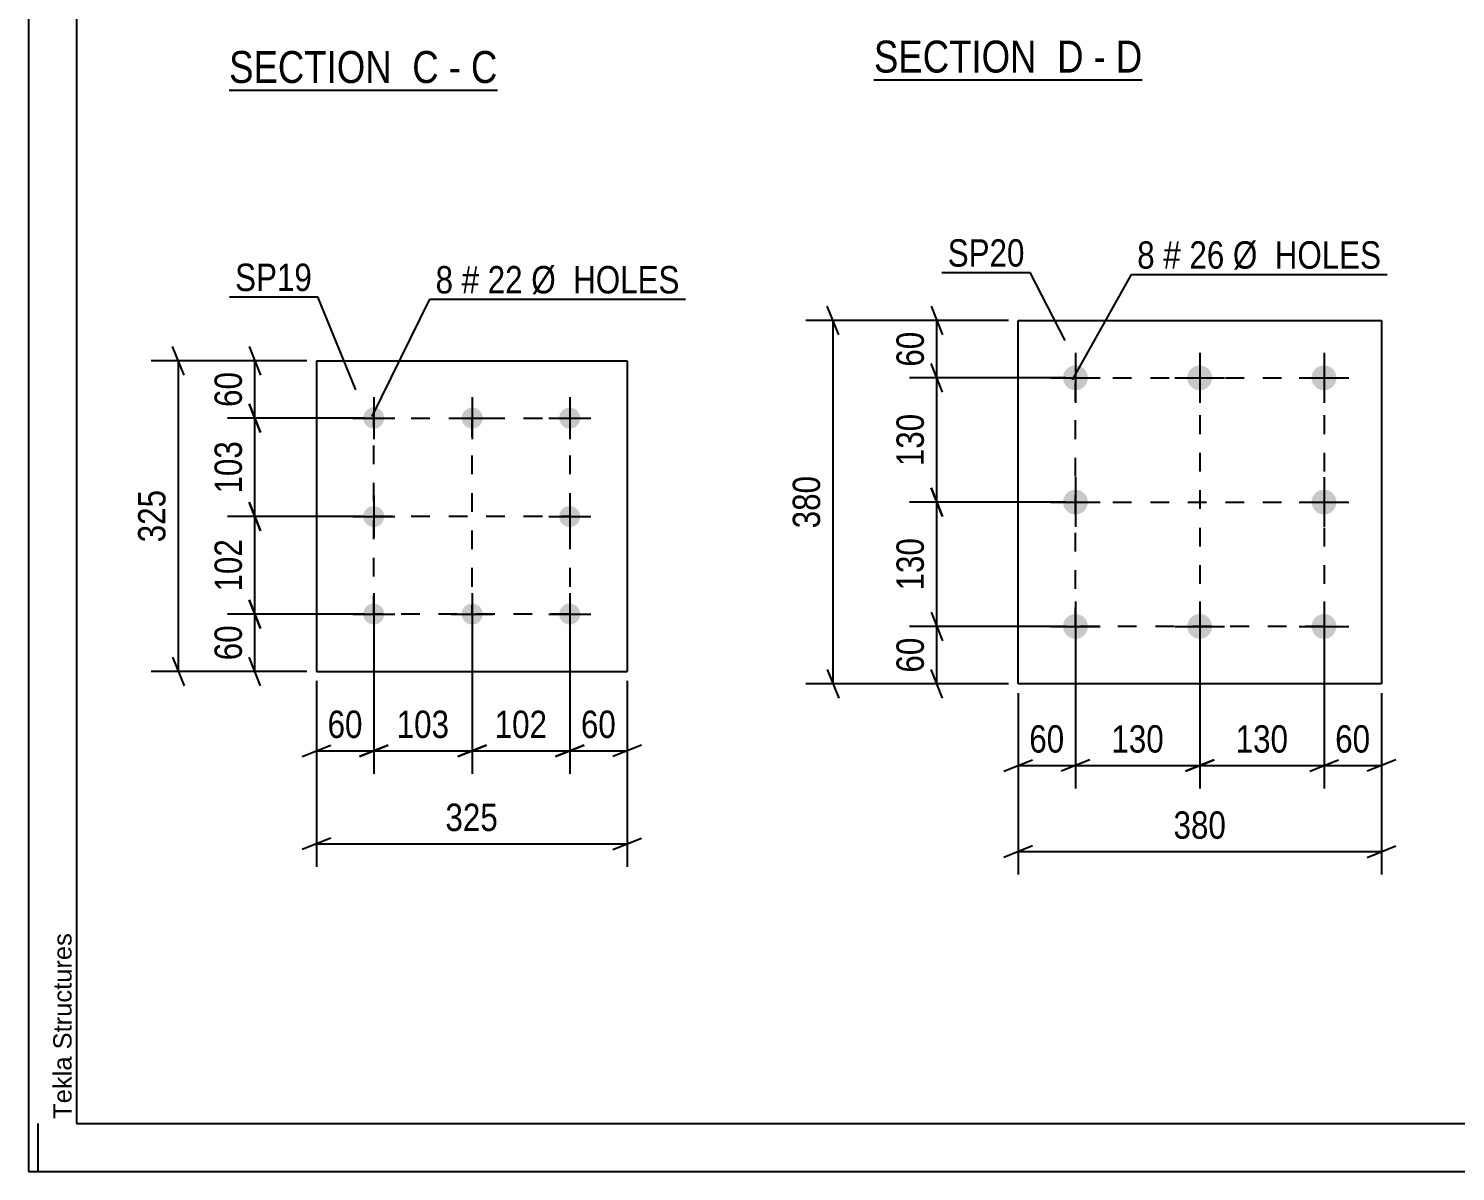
# Model space of a CAD drawing. Header units: millimetres. Extents: x 0 to 841, y 0 to 594.
# Drawn here: x 0 to 149.3, y 0 to 119.5 of the extents above; entities that cross this region are included whole.
import ezdxf

# ---------------------------------------------------------------- set-up
doc = ezdxf.new("R2010")
doc.units = ezdxf.units.MM
doc.linetypes.add('DXK_LINE_DOT2', pattern=[3.9198, 1.9599, -1.9599])
doc.styles.add('Arial', font='ARIAL.TTF', dxfattribs={"height": 0.2})
doc.styles.add('Arial Narrow', font='ARIALN.TTF', dxfattribs={"height": 0.2})

# ---------------------------------------------------------------- blocks, each defined once
blk = doc.blocks.new('Unknown-317311778-1113')
at = {"color": 5, "linetype": 'Continuous'}
for p, q in [((0, 594), (0, 0)), ((5, 589), (5, 5)), ((1, 0), (1, 5)), ((5, 5), (836, 5)), ((0, 0), (841, 0))]:
    blk.add_line(p, q, dxfattribs=at)
at = {"color": 174, "linetype": 'Continuous', "style": 'Arial'}
blk.add_text('Tekla Structures', height=1.9102, rotation=90, dxfattribs=at).set_placement((4.5, 5.5))
blk = doc.blocks.new('Unknown-317311778-46 - 4762')
at = {"color": 6, "linetype": 'Continuous'}
blk.add_line((20.98, 113.1), (49.05, 113.1), dxfattribs=at)
at = {"color": 0, "linetype": 'Continuous'}
for points in [[(39.09, 113.85), (39.09, 117.35), (20.98, 117.35), (20.98, 113.85)], [(42.9, 113.85), (42.9, 117.35), (40.14, 117.35), (40.14, 113.85)], [(45.23, 113.85), (45.23, 117.35), (43.95, 117.35), (43.95, 113.85)], [(49.05, 113.85), (49.05, 117.35), (46.28, 117.35), (46.28, 113.85)]]:
    blk.add_wipeout(points, dxfattribs=at)
at = {"color": 7, "linetype": 'Continuous', "style": 'Arial Narrow'}
for s, p in [('SECTION ', (20.98, 113.85)), ('C', (40.14, 113.85)), ('C', (46.28, 113.85)), ('-', (43.95, 113.85))]:
    blk.add_text(s, height=3.34, dxfattribs=at).set_placement(p)
blk = doc.blocks.new('Unknown-317311778-47 - 5024')
at = {"color": 6, "linetype": 'Continuous'}
blk.add_line((88.43, 114.19), (116.5, 114.19), dxfattribs=at)
at = {"color": 0, "linetype": 'Continuous'}
for points in [[(106.54, 114.94), (106.54, 118.44), (88.43, 118.44), (88.43, 114.94)], [(110.36, 114.94), (110.36, 118.44), (107.59, 118.44), (107.59, 114.94)], [(112.68, 114.94), (112.68, 118.44), (111.41, 118.44), (111.41, 114.94)], [(116.5, 114.94), (116.5, 118.44), (113.73, 118.44), (113.73, 114.94)]]:
    blk.add_wipeout(points, dxfattribs=at)
at = {"color": 7, "linetype": 'Continuous', "style": 'Arial Narrow'}
for s, p in [('SECTION ', (88.43, 114.94)), ('D', (107.59, 114.94)), ('D', (113.73, 114.94)), ('-', (111.41, 114.94))]:
    blk.add_text(s, height=3.34, dxfattribs=at).set_placement(p)
blk = doc.blocks.new('Bolt-317311778-6414 - 6375')
at = {"linetype": 'Continuous'}
for points in [[(36.11, 79.9, -1), (36.11, 77.7, -1)], [(46.41, 79.9, -1), (46.41, 77.7, -1)], [(56.61, 79.9, -1), (56.61, 77.7, -1)], [(36.11, 69.6, -1), (36.11, 67.4, -1)], [(56.61, 69.6, -1), (56.61, 67.4, -1)], [(36.11, 59.4, -1), (36.11, 57.2, -1)], [(46.41, 59.4, -1), (46.41, 57.2, -1)], [(56.61, 59.4, -1), (56.61, 57.2, -1)]]:
    blk.add_hatch(color=1, dxfattribs=at).paths.add_polyline_path(points)
at = {"color": 1, "linetype": 'Continuous'}
for p, q in [((36.11, 81), (36.11, 76.6)), ((46.41, 81), (46.41, 76.6)), ((56.61, 81), (56.61, 76.6)), ((33.91, 78.8), (38.31, 78.8)), ((44.21, 78.8), (48.61, 78.8)), ((54.41, 78.8), (58.81, 78.8)), ((36.11, 70.7), (36.11, 66.3)), ((56.61, 70.7), (56.61, 66.3)), ((33.91, 68.5), (38.31, 68.5)), ((54.41, 68.5), (58.81, 68.5)), ((36.11, 60.5), (36.11, 56.1)), ((46.41, 60.5), (46.41, 56.1)), ((56.61, 60.5), (56.61, 56.1)), ((33.91, 58.3), (38.31, 58.3)), ((44.21, 58.3), (48.61, 58.3)), ((54.41, 58.3), (58.81, 58.3))]:
    blk.add_line(p, q, dxfattribs=at)
blk = doc.blocks.new('Part-317311778-6381 - 6375')
at = {"color": 2, "linetype": 'Continuous'}
for p, q in [((30.11, 84.8), (30.11, 52.3)), ((30.11, 84.8), (62.61, 84.8)), ((62.61, 84.8), (62.61, 52.3)), ((30.11, 52.3), (62.61, 52.3))]:
    blk.add_line(p, q, dxfattribs=at)
blk = doc.blocks.new('Part-317311778-6741 - 6735')
at = {"color": 2, "linetype": 'Continuous'}
for p, q in [((103.51, 51.01), (103.51, 89.01)), ((103.51, 89.01), (141.51, 89.01)), ((141.51, 89.01), (141.51, 51.01)), ((141.51, 51.01), (103.51, 51.01))]:
    blk.add_line(p, q, dxfattribs=at)
blk = doc.blocks.new('Bolt-317311778-6774 - 6735')
at = {"linetype": 'Continuous'}
for points in [[(109.51, 84.31, -1), (109.51, 81.71, -1)], [(122.51, 84.31, -1), (122.51, 81.71, -1)], [(135.51, 84.31, -1), (135.51, 81.71, -1)], [(109.51, 71.31, -1), (109.51, 68.71, -1)], [(135.51, 71.31, -1), (135.51, 68.71, -1)], [(109.51, 58.31, -1), (109.51, 55.71, -1)], [(122.51, 58.31, -1), (122.51, 55.71, -1)], [(135.51, 58.31, -1), (135.51, 55.71, -1)]]:
    blk.add_hatch(color=1, dxfattribs=at).paths.add_polyline_path(points)
at = {"color": 1, "linetype": 'Continuous'}
for p, q in [((109.51, 85.61), (109.51, 80.41)), ((122.51, 85.61), (122.51, 80.41)), ((135.51, 85.61), (135.51, 80.41)), ((106.91, 83.01), (112.11, 83.01)), ((119.91, 83.01), (125.11, 83.01)), ((132.91, 83.01), (138.11, 83.01)), ((109.51, 72.61), (109.51, 67.41)), ((135.51, 72.61), (135.51, 67.41)), ((106.91, 70.01), (112.11, 70.01)), ((132.91, 70.01), (138.11, 70.01)), ((109.51, 59.61), (109.51, 54.41)), ((122.51, 59.61), (122.51, 54.41)), ((135.51, 59.61), (135.51, 54.41)), ((106.91, 57.01), (112.11, 57.01)), ((119.91, 57.01), (125.11, 57.01)), ((132.91, 57.01), (138.11, 57.01))]:
    blk.add_line(p, q, dxfattribs=at)
blk = doc.blocks.new('Rectangle-317311778-6501 - 6375')
at = {"color": 1, "linetype": 'DXK_LINE_DOT2'}
blk.add_lwpolyline([(36.11, 78.8), (56.61, 78.8), (56.61, 58.3), (36.11, 58.3), (36.11, 78.8)], close=True, dxfattribs=at)
blk = doc.blocks.new('Rectangle-317311778-6861 - 6735')
at = {"color": 1, "linetype": 'DXK_LINE_DOT2'}
blk.add_lwpolyline([(109.51, 83.01), (135.51, 83.01), (135.51, 57.01), (109.51, 57.01), (109.51, 83.01)], close=True, dxfattribs=at)
blk = doc.blocks.new('Line-317311778-6487 - 6375')
at = {"color": 1, "linetype": 'DXK_LINE_DOT2'}
blk.add_line((36.11, 68.55), (56.61, 68.55), dxfattribs=at)
blk = doc.blocks.new('Line-317311778-6847 - 6735')
at = {"color": 1, "linetype": 'DXK_LINE_DOT2'}
blk.add_line((109.51, 70.01), (135.51, 70.01), dxfattribs=at)
blk = doc.blocks.new('Line-317311778-6494 - 6375')
at = {"color": 1, "linetype": 'DXK_LINE_DOT2'}
blk.add_line((46.36, 78.8), (46.36, 58.3), dxfattribs=at)
blk = doc.blocks.new('Line-317311778-6854 - 6735')
at = {"color": 1, "linetype": 'DXK_LINE_DOT2'}
blk.add_line((122.51, 83.01), (122.51, 57.01), dxfattribs=at)
blk = doc.blocks.new('StraightDimension-317311778-9327 - 6375')
at = {"color": 7, "linetype": 'Continuous'}
for p, q in [((23.07, 70), (24.27, 67)), ((35.11, 68.5), (20.82, 68.5)), ((23.67, 58.3), (23.67, 68.5)), ((24.27, 56.8), (23.07, 59.8)), ((35.11, 58.3), (20.82, 58.3))]:
    blk.add_line(p, q, dxfattribs=at)
at = {"color": 0}
blk.add_wipeout([(22.92, 66.74), (18.72, 66.74), (18.72, 60.06), (22.92, 60.06)], dxfattribs=at)
at = {"color": 3, "style": 'Arial Narrow'}
blk.add_text('102', height=2.863, rotation=90.0002, dxfattribs=at).set_placement((22.32, 60.66))
blk = doc.blocks.new('StraightDimension-317311778-6420 - 6375')
at = {"color": 7, "linetype": 'Continuous'}
for p, q in [((23.07, 86.3), (24.27, 83.3)), ((29.11, 84.8), (20.82, 84.8)), ((23.67, 78.8), (23.67, 84.8)), ((24.27, 77.3), (23.07, 80.3)), ((35.11, 78.8), (20.82, 78.8))]:
    blk.add_line(p, q, dxfattribs=at)
at = {"color": 0}
blk.add_wipeout([(22.92, 84.23), (18.72, 84.23), (18.72, 79.37), (22.92, 79.37)], dxfattribs=at)
at = {"color": 3, "style": 'Arial Narrow'}
blk.add_text('60', height=2.863, rotation=90.0002, dxfattribs=at).set_placement((22.32, 79.97))
blk = doc.blocks.new('StraightDimension-317311778-9349 - 6375')
at = {"color": 7, "linetype": 'Continuous'}
for p, q in [((36.11, 57.3), (36.11, 41.59)), ((46.41, 57.3), (46.41, 41.59)), ((34.61, 43.39), (37.61, 44.59)), ((36.11, 43.99), (46.41, 43.99)), ((47.91, 44.59), (44.91, 43.39))]:
    blk.add_line(p, q, dxfattribs=at)
at = {"color": 0}
blk.add_wipeout([(44.6, 44.74), (44.6, 48.94), (37.91, 48.94), (37.91, 44.74)], dxfattribs=at)
at = {"color": 3, "style": 'Arial Narrow'}
blk.add_text('103', height=2.863, dxfattribs=at).set_placement((38.51, 45.34))
blk = doc.blocks.new('StraightDimension-317311778-9329 - 6375')
at = {"color": 7, "linetype": 'Continuous'}
for p, q in [((23.07, 80.3), (24.27, 77.3)), ((35.11, 78.8), (20.82, 78.8)), ((23.67, 68.5), (23.67, 78.8)), ((24.27, 67), (23.07, 70)), ((35.11, 68.5), (20.82, 68.5))]:
    blk.add_line(p, q, dxfattribs=at)
at = {"color": 0}
blk.add_wipeout([(22.92, 76.99), (18.72, 76.99), (18.72, 70.31), (22.92, 70.31)], dxfattribs=at)
at = {"color": 3, "style": 'Arial Narrow'}
blk.add_text('103', height=2.863, rotation=90.0002, dxfattribs=at).set_placement((22.32, 70.91))
blk = doc.blocks.new('StraightDimension-317311778-6430 - 6375')
at = {"color": 7, "linetype": 'Continuous'}
for p, q in [((23.07, 59.8), (24.27, 56.8)), ((35.11, 58.3), (20.82, 58.3)), ((23.67, 52.3), (23.67, 58.3)), ((24.27, 50.8), (23.07, 53.8)), ((29.11, 52.3), (20.82, 52.3))]:
    blk.add_line(p, q, dxfattribs=at)
at = {"color": 0}
blk.add_wipeout([(22.92, 57.73), (18.72, 57.73), (18.72, 52.87), (22.92, 52.87)], dxfattribs=at)
at = {"color": 3, "style": 'Arial Narrow'}
blk.add_text('60', height=2.863, rotation=90.0002, dxfattribs=at).set_placement((22.32, 53.47))
blk = doc.blocks.new('StraightDimension-317311778-6441 - 6375')
at = {"color": 7, "linetype": 'Continuous'}
for p, q in [((16.27, 83.3), (15.07, 86.3)), ((29.11, 84.8), (12.82, 84.8)), ((15.67, 52.3), (15.67, 84.8)), ((15.07, 53.8), (16.27, 50.8)), ((29.11, 52.3), (12.82, 52.3))]:
    blk.add_line(p, q, dxfattribs=at)
at = {"color": 0}
blk.add_wipeout([(14.92, 71.89), (10.72, 71.89), (10.72, 65.21), (14.92, 65.21)], dxfattribs=at)
at = {"color": 3, "style": 'Arial Narrow'}
blk.add_text('325', height=2.863, rotation=90.0002, dxfattribs=at).set_placement((14.32, 65.81))
blk = doc.blocks.new('StraightDimension-317311778-6456 - 6375')
at = {"color": 7, "linetype": 'Continuous'}
for p, q in [((56.61, 57.3), (56.61, 41.59)), ((62.61, 51.3), (62.61, 41.59)), ((55.11, 43.39), (58.11, 44.59)), ((56.61, 43.99), (62.61, 43.99)), ((64.11, 44.59), (61.11, 43.39))]:
    blk.add_line(p, q, dxfattribs=at)
at = {"color": 0}
blk.add_wipeout([(62.03, 44.74), (62.03, 48.94), (57.18, 48.94), (57.18, 44.74)], dxfattribs=at)
at = {"color": 3, "style": 'Arial Narrow'}
blk.add_text('60', height=2.863, dxfattribs=at).set_placement((57.78, 45.34))
blk = doc.blocks.new('StraightDimension-317311778-6466 - 6375')
at = {"color": 7, "linetype": 'Continuous'}
for p, q in [((36.11, 57.3), (36.11, 41.59)), ((30.11, 51.3), (30.11, 41.59)), ((28.61, 43.39), (31.61, 44.59)), ((30.11, 43.99), (36.11, 43.99)), ((37.61, 44.59), (34.61, 43.39))]:
    blk.add_line(p, q, dxfattribs=at)
at = {"color": 0}
blk.add_wipeout([(35.53, 44.74), (35.53, 48.94), (30.68, 48.94), (30.68, 44.74)], dxfattribs=at)
at = {"color": 3, "style": 'Arial Narrow'}
blk.add_text('60', height=2.863, dxfattribs=at).set_placement((31.28, 45.34))
blk = doc.blocks.new('StraightDimension-317311778-6477 - 6375')
at = {"color": 7, "linetype": 'Continuous'}
for p, q in [((30.11, 51.3), (30.11, 31.86)), ((62.61, 51.3), (62.61, 31.86)), ((31.61, 34.86), (28.61, 33.66)), ((61.11, 33.66), (64.11, 34.86)), ((30.11, 34.26), (62.61, 34.26))]:
    blk.add_line(p, q, dxfattribs=at)
at = {"color": 0}
blk.add_wipeout([(49.7, 35.01), (49.7, 39.21), (43.01, 39.21), (43.01, 35.01)], dxfattribs=at)
at = {"color": 3, "style": 'Arial Narrow'}
blk.add_text('325', height=2.863, dxfattribs=at).set_placement((43.61, 35.61))
blk = doc.blocks.new('StraightDimension-317311778-9351 - 6375')
at = {"color": 7, "linetype": 'Continuous'}
for p, q in [((46.41, 57.3), (46.41, 41.59)), ((56.61, 57.3), (56.61, 41.59)), ((44.91, 43.39), (47.91, 44.59)), ((46.41, 43.99), (56.61, 43.99)), ((58.11, 44.59), (55.11, 43.39))]:
    blk.add_line(p, q, dxfattribs=at)
at = {"color": 0}
blk.add_wipeout([(54.85, 44.74), (54.85, 48.94), (48.16, 48.94), (48.16, 44.74)], dxfattribs=at)
at = {"color": 3, "style": 'Arial Narrow'}
blk.add_text('102', height=2.863, dxfattribs=at).set_placement((48.76, 45.34))
blk = doc.blocks.new('StraightDimension-317311778-9459 - 6735')
at = {"color": 7, "linetype": 'Continuous'}
for p, q in [((109.51, 56.01), (109.51, 40.06)), ((122.51, 56.01), (122.51, 40.06)), ((111.01, 43.06), (108.01, 41.86)), ((109.51, 42.46), (122.51, 42.46)), ((121.01, 41.86), (124.01, 43.06))]:
    blk.add_line(p, q, dxfattribs=at)
at = {"color": 0}
blk.add_wipeout([(119.35, 43.21), (119.35, 47.41), (112.67, 47.41), (112.67, 43.21)], dxfattribs=at)
at = {"color": 3, "style": 'Arial Narrow'}
blk.add_text('130', height=2.863, dxfattribs=at).set_placement((113.27, 43.81))
blk = doc.blocks.new('StraightDimension-317311778-6801 - 6735')
at = {"color": 7, "linetype": 'Continuous'}
for p, q in [((84.75, 87.51), (83.55, 90.51)), ((102.51, 89.01), (81.3, 89.01)), ((84.15, 51.01), (84.15, 89.01)), ((83.55, 52.51), (84.75, 49.51)), ((102.51, 51.01), (81.3, 51.01))]:
    blk.add_line(p, q, dxfattribs=at)
at = {"color": 0}
blk.add_wipeout([(83.4, 73.35), (79.2, 73.35), (79.2, 66.67), (83.4, 66.67)], dxfattribs=at)
at = {"color": 3, "style": 'Arial Narrow'}
blk.add_text('380', height=2.863, rotation=90.0002, dxfattribs=at).set_placement((82.8, 67.27))
blk = doc.blocks.new('StraightDimension-317311778-6790 - 6735')
at = {"color": 7, "linetype": 'Continuous'}
for p, q in [((94.4, 90.51), (95.6, 87.51)), ((102.51, 89.01), (92.15, 89.01)), ((95, 83.01), (95, 89.01)), ((95.6, 81.51), (94.4, 84.51)), ((108.51, 83.01), (92.15, 83.01))]:
    blk.add_line(p, q, dxfattribs=at)
at = {"color": 0}
blk.add_wipeout([(94.25, 88.44), (90.05, 88.44), (90.05, 83.58), (94.25, 83.58)], dxfattribs=at)
at = {"color": 3, "style": 'Arial Narrow'}
blk.add_text('60', height=2.863, rotation=90.0002, dxfattribs=at).set_placement((93.65, 84.18))
blk = doc.blocks.new('StraightDimension-317311778-6780 - 6735')
at = {"color": 7, "linetype": 'Continuous'}
for p, q in [((94.4, 58.51), (95.6, 55.51)), ((108.51, 57.01), (92.15, 57.01)), ((95, 51.01), (95, 57.01)), ((95.6, 49.51), (94.4, 52.51)), ((102.51, 51.01), (92.15, 51.01))]:
    blk.add_line(p, q, dxfattribs=at)
at = {"color": 0}
blk.add_wipeout([(94.25, 56.44), (90.05, 56.44), (90.05, 51.58), (94.25, 51.58)], dxfattribs=at)
at = {"color": 3, "style": 'Arial Narrow'}
blk.add_text('60', height=2.863, rotation=90.0002, dxfattribs=at).set_placement((93.65, 52.18))
blk = doc.blocks.new('StraightDimension-317311778-6816 - 6735')
at = {"color": 7, "linetype": 'Continuous'}
for p, q in [((109.51, 56.01), (109.51, 40.06)), ((103.51, 50.01), (103.51, 40.06)), ((102.01, 41.86), (105.01, 43.06)), ((103.51, 42.46), (109.51, 42.46)), ((111.01, 43.06), (108.01, 41.86))]:
    blk.add_line(p, q, dxfattribs=at)
at = {"color": 0}
blk.add_wipeout([(108.94, 43.21), (108.94, 47.41), (104.08, 47.41), (104.08, 43.21)], dxfattribs=at)
at = {"color": 3, "style": 'Arial Narrow'}
blk.add_text('60', height=2.863, dxfattribs=at).set_placement((104.68, 43.81))
blk = doc.blocks.new('StraightDimension-317311778-6826 - 6735')
at = {"color": 7, "linetype": 'Continuous'}
for p, q in [((135.51, 56.01), (135.51, 40.06)), ((141.51, 50.01), (141.51, 40.06)), ((134.01, 41.86), (137.01, 43.06)), ((135.51, 42.46), (141.51, 42.46)), ((143.01, 43.06), (140.01, 41.86))]:
    blk.add_line(p, q, dxfattribs=at)
at = {"color": 0}
blk.add_wipeout([(140.94, 43.21), (140.94, 47.41), (136.08, 47.41), (136.08, 43.21)], dxfattribs=at)
at = {"color": 3, "style": 'Arial Narrow'}
blk.add_text('60', height=2.863, dxfattribs=at).set_placement((136.68, 43.81))
blk = doc.blocks.new('StraightDimension-317311778-9439 - 6735')
at = {"color": 7, "linetype": 'Continuous'}
for p, q in [((95.6, 81.51), (94.4, 84.51)), ((108.51, 83.01), (92.15, 83.01)), ((95, 70.01), (95, 83.01)), ((94.4, 71.51), (95.6, 68.51)), ((108.51, 70.01), (92.15, 70.01))]:
    blk.add_line(p, q, dxfattribs=at)
at = {"color": 0}
blk.add_wipeout([(94.25, 79.85), (90.05, 79.85), (90.05, 73.17), (94.25, 73.17)], dxfattribs=at)
at = {"color": 3, "style": 'Arial Narrow'}
blk.add_text('130', height=2.863, rotation=90.0002, dxfattribs=at).set_placement((93.65, 73.77))
blk = doc.blocks.new('StraightDimension-317311778-6837 - 6735')
at = {"color": 7, "linetype": 'Continuous'}
for p, q in [((103.51, 50.01), (103.51, 31.05)), ((141.51, 50.01), (141.51, 31.05)), ((105.01, 34.05), (102.01, 32.85)), ((103.51, 33.45), (141.51, 33.45)), ((140.01, 32.85), (143.01, 34.05))]:
    blk.add_line(p, q, dxfattribs=at)
at = {"color": 0}
blk.add_wipeout([(125.85, 34.2), (125.85, 38.4), (119.17, 38.4), (119.17, 34.2)], dxfattribs=at)
at = {"color": 3, "style": 'Arial Narrow'}
blk.add_text('380', height=2.863, dxfattribs=at).set_placement((119.77, 34.8))
blk = doc.blocks.new('StraightDimension-317311778-9437 - 6735')
at = {"color": 7, "linetype": 'Continuous'}
for p, q in [((95.6, 68.51), (94.4, 71.51)), ((108.51, 70.01), (92.15, 70.01)), ((95, 57.01), (95, 70.01)), ((94.4, 58.51), (95.6, 55.51)), ((108.51, 57.01), (92.15, 57.01))]:
    blk.add_line(p, q, dxfattribs=at)
at = {"color": 0}
blk.add_wipeout([(94.25, 66.85), (90.05, 66.85), (90.05, 60.17), (94.25, 60.17)], dxfattribs=at)
at = {"color": 3, "style": 'Arial Narrow'}
blk.add_text('130', height=2.863, rotation=90.0002, dxfattribs=at).set_placement((93.65, 60.77))
blk = doc.blocks.new('StraightDimension-317311778-9461 - 6735')
at = {"color": 7, "linetype": 'Continuous'}
for p, q in [((122.51, 56.01), (122.51, 40.06)), ((135.51, 56.01), (135.51, 40.06)), ((124.01, 43.06), (121.01, 41.86)), ((122.51, 42.46), (135.51, 42.46)), ((134.01, 41.86), (137.01, 43.06))]:
    blk.add_line(p, q, dxfattribs=at)
at = {"color": 0}
blk.add_wipeout([(132.35, 43.21), (132.35, 47.41), (125.67, 47.41), (125.67, 43.21)], dxfattribs=at)
at = {"color": 3, "style": 'Arial Narrow'}
blk.add_text('130', height=2.863, dxfattribs=at).set_placement((126.27, 43.81))
blk = doc.blocks.new('Mark-317311778-6410 - 6375')
at = {"color": 0}
for points in [[(44.41, 91.84), (44.41, 94.84), (42.58, 94.84), (42.58, 91.84)], [(47.13, 91.84), (47.13, 94.84), (45.31, 94.84), (45.31, 91.84)], [(51.69, 91.84), (51.69, 94.84), (48.03, 94.84), (48.03, 91.84)], [(68.12, 91.84), (68.12, 94.84), (52.59, 94.84), (52.59, 91.84)]]:
    blk.add_wipeout(points, dxfattribs=at)
for points in [[(44.41, 91.84), (44.41, 94.84), (42.58, 94.84), (42.58, 91.84)], [(47.13, 91.84), (47.13, 94.84), (45.31, 94.84), (45.31, 91.84)], [(51.69, 91.84), (51.69, 94.84), (48.03, 94.84), (48.03, 91.84)], [(68.12, 91.84), (68.12, 94.84), (52.59, 94.84), (52.59, 91.84)]]:
    blk.add_wipeout(points, dxfattribs=at)
at = {"color": 7, "linetype": 'Continuous'}
for p, q in [((35.96, 78.96), (41.98, 91.24)), ((41.98, 91.24), (68.72, 91.24))]:
    blk.add_line(p, q, dxfattribs=at)
at = {"color": 3, "style": 'Arial Narrow'}
for s, height, p in [('8', 2.86, (42.58, 91.84)), ('#', 2.86, (45.31, 91.84)), ('22', 2.863, (48.03, 91.84)), ('Ø  HOLES', 2.863, (52.59, 91.84))]:
    blk.add_text(s, height=height, dxfattribs=at).set_placement(p)
blk = doc.blocks.new('Mark-317311778-6377 - 6375')
at = {"color": 0}
blk.add_wipeout([(29.65, 92.09), (29.65, 95.09), (21.61, 95.09), (21.61, 92.09)], dxfattribs=at)
blk.add_wipeout([(29.65, 92.09), (29.65, 95.09), (21.61, 95.09), (21.61, 92.09)], dxfattribs=at)
at = {"color": 30, "linetype": 'Continuous'}
for p in [(21.01, 91.49), (34.25, 81.74)]:
    blk.add_line(p, (30.25, 91.49), dxfattribs=at)
at = {"color": 3, "style": 'Arial Narrow'}
blk.add_text('SP19', height=2.863, dxfattribs=at).set_placement((21.61, 92.09))
blk = doc.blocks.new('Mark-317311778-6737 - 6735')
at = {"color": 0}
blk.add_wipeout([(104.19, 94.64), (104.19, 97.64), (96.15, 97.64), (96.15, 94.64)], dxfattribs=at)
blk.add_wipeout([(104.19, 94.64), (104.19, 97.64), (96.15, 97.64), (96.15, 94.64)], dxfattribs=at)
at = {"color": 30, "linetype": 'Continuous'}
for p in [(95.55, 94.04), (108.45, 86.9)]:
    blk.add_line(p, (104.79, 94.04), dxfattribs=at)
at = {"color": 3, "style": 'Arial Narrow'}
blk.add_text('SP20', height=2.863, dxfattribs=at).set_placement((96.15, 94.64))
blk = doc.blocks.new('Mark-317311778-6770 - 6735')
at = {"color": 0}
for points in [[(117.8, 94.43), (117.8, 97.43), (115.97, 97.43), (115.97, 94.43)], [(120.53, 94.43), (120.53, 97.43), (118.7, 97.43), (118.7, 94.43)], [(125.08, 94.43), (125.08, 97.43), (121.43, 97.43), (121.43, 94.43)], [(141.51, 94.43), (141.51, 97.43), (125.98, 97.43), (125.98, 94.43)]]:
    blk.add_wipeout(points, dxfattribs=at)
for points in [[(117.8, 94.43), (117.8, 97.43), (115.97, 97.43), (115.97, 94.43)], [(120.53, 94.43), (120.53, 97.43), (118.7, 97.43), (118.7, 94.43)], [(125.08, 94.43), (125.08, 97.43), (121.43, 97.43), (121.43, 94.43)], [(141.51, 94.43), (141.51, 97.43), (125.98, 97.43), (125.98, 94.43)]]:
    blk.add_wipeout(points, dxfattribs=at)
at = {"color": 7, "linetype": 'Continuous'}
for p, q in [((109.21, 82.8), (115.37, 93.83)), ((115.37, 93.83), (142.11, 93.83))]:
    blk.add_line(p, q, dxfattribs=at)
at = {"color": 3, "style": 'Arial Narrow'}
for s, height, p in [('8', 2.86, (115.97, 94.43)), ('#', 2.86, (118.7, 94.43)), ('26', 2.863, (121.43, 94.43)), ('Ø  HOLES', 2.863, (125.98, 94.43))]:
    blk.add_text(s, height=height, dxfattribs=at).set_placement(p)

msp = doc.modelspace()

# ---------------------------------------------------------------- block references
for name in ['Unknown-317311778-1113', 'Part-317311778-6741 - 6735', 'Bolt-317311778-6774 - 6735', 'Part-317311778-6381 - 6375', 'Rectangle-317311778-6861 - 6735', 'Line-317311778-6854 - 6735', 'Bolt-317311778-6414 - 6375', 'Rectangle-317311778-6501 - 6375', 'Line-317311778-6494 - 6375', 'Line-317311778-6847 - 6735', 'Line-317311778-6487 - 6375']:
    msp.add_blockref(name, (0, 0))

# ---------------------------------------------------------------- next in the draw order: block references
for name in ['Unknown-317311778-47 - 5024', 'Unknown-317311778-46 - 4762', 'Mark-317311778-6410 - 6375', 'StraightDimension-317311778-6801 - 6735', 'StraightDimension-317311778-6420 - 6375', 'StraightDimension-317311778-9327 - 6375', 'StraightDimension-317311778-6456 - 6375', 'StraightDimension-317311778-9459 - 6735', 'StraightDimension-317311778-6826 - 6735']:
    msp.add_blockref(name, (0, 0))

# ---------------------------------------------------------------- next in the draw order: block references
for name in ['StraightDimension-317311778-6790 - 6735', 'StraightDimension-317311778-9329 - 6375', 'StraightDimension-317311778-6780 - 6735', 'StraightDimension-317311778-9349 - 6375']:
    msp.add_blockref(name, (0, 0))

# ---------------------------------------------------------------- next in the draw order: block references
for name in ['Mark-317311778-6737 - 6735', 'StraightDimension-317311778-9439 - 6735', 'StraightDimension-317311778-6430 - 6375', 'StraightDimension-317311778-6816 - 6735']:
    msp.add_blockref(name, (0, 0))

# ---------------------------------------------------------------- next in the draw order: block references
for name in ['Mark-317311778-6770 - 6735', 'StraightDimension-317311778-6441 - 6375', 'StraightDimension-317311778-9437 - 6735', 'StraightDimension-317311778-6837 - 6735']:
    msp.add_blockref(name, (0, 0))

# ---------------------------------------------------------------- next in the draw order: block references
for name in ['Mark-317311778-6377 - 6375', 'StraightDimension-317311778-6466 - 6375', 'StraightDimension-317311778-9461 - 6735']:
    msp.add_blockref(name, (0, 0))

# ---------------------------------------------------------------- next in the draw order: block references
msp.add_blockref('StraightDimension-317311778-6477 - 6375', (0, 0))

# ---------------------------------------------------------------- next in the draw order: block references
msp.add_blockref('StraightDimension-317311778-9351 - 6375', (0, 0))

doc.saveas('drawing.dxf')
